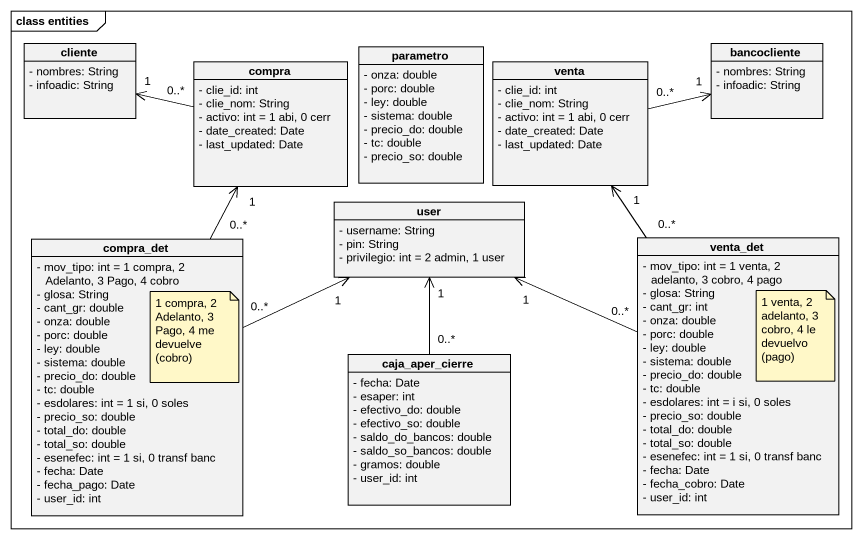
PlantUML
@startuml
mainframe class entities
hide circle
hide empty members
skinparam classAttributeIconSize 0
class cliente {
  - nombres: String
  - infoadic: String
}
class compra {
  - clie_id: int
  - clie_nom: String
  - activo: int = 1 abi, 0 cerr
  - date_created: Date
  - last_updated: Date
}
class parametro {
  - onza: double
  - porc: double
  - ley: double
  - sistema: double
  - precio_do: double
  - tc: double
  - precio_so: double
}
class venta {
  - clie_id: int
  - clie_nom: String
  - activo: int = 1 abi, 0 cerr
  - date_created: Date
  - last_updated: Date
}
class bancocliente {
  - nombres: String
  - infoadic: String
}
class user {
  - username: String
  - pin: String
  - privilegio: int = 2 admin, 1 user
}
class compra_det {
  - mov_tipo: int = 1 compra, 2 Adelanto, 3 Pago, 4 cobro
  - glosa: String
  - cant_gr: double
  - onza: double
  - porc: double
  - ley: double
  - sistema: double
  - precio_do: double
  - tc: double
  - esdolares: int = 1 si, 0 soles
  - precio_so: double
  - total_do: double
  - total_so: double
  - esenefec: int = 1 si, 0 transf banc
  - fecha: Date
  - fecha_pago: Date
  - user_id: int
}
class venta_det {
  - mov_tipo: int = 1 venta, 2 adelanto, 3 cobro, 4 pago
  - glosa: String
  - cant_gr: int
  - onza: double
  - porc: double
  - ley: double
  - sistema: double
  - precio_do: double
  - tc: double
  - esdolares: int = i si, 0 soles
  - precio_so: double
  - total_do: double
  - total_so: double
  - esenefec: int = 1 si, 0 transf banc
  - fecha: Date
  - fecha_cobro: Date
  - user_id: int
}
class caja_aper_cierre {
  - fecha: Date
  - esaper: int
  - efectivo_do: double
  - efectivo_so: double
  - saldo_do_bancos: double
  - saldo_so_bancos: double
  - gramos: double
  - user_id: int
}
compra "0..*" -left-> "1" cliente
venta "0..*" -right-> "1" bancocliente
compra_det "0..*" -up-> "1" compra
compra_det "0..*" -right-> "1" user
venta_det "0..*" -up-> "1" venta
venta_det "0..*" -left-> "1" user
caja_aper_cierre "0..*" -up-> "1" user
note as N1
  1 compra, 2 Adelanto, 3 Pago, 4 me devuelve (cobro)
end note
note as N2
  1 venta, 2 adelanto, 3 cobro, 4 le devuelvo (pago)
end note
@enduml
